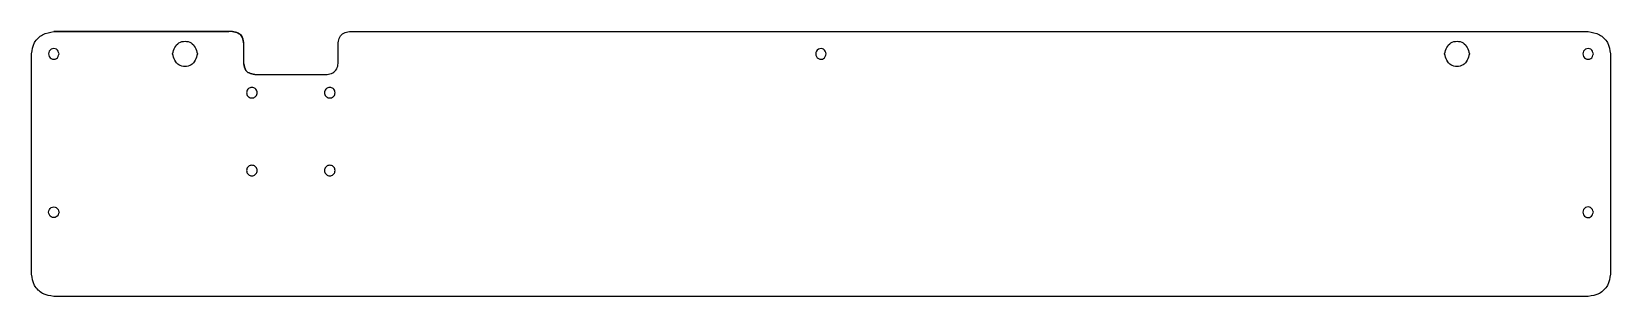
# Model space of a CAD drawing. Header units: millimetres. Extents: x 96 to 380, y 166 to 214.
import ezdxf

# ---------------------------------------------------------------- set-up
doc = ezdxf.new("R2010")
doc.units = ezdxf.units.MM
doc.layers.add('Layer_1', color=7, linetype='CONTINUOUS')

msp = doc.modelspace()

# ---------------------------------------------------------------- linework, layer by layer
at = {"layer": 'Layer_1', "color": 1}
for p, q in [((132.40541, 213.501149), (100.29672, 213.486719)), ((100.29672, 213.486719), (131.72116, 213.486719)), ((153.405668, 213.50146), (154.37637, 213.48696)), ((154.37637, 213.48696), (376.04678, 213.48696)), ((134.405735, 211.51369), (134.405735, 207.74229)), ((151.405743, 207.774137), (151.405743, 211.50129)), ((136.40608, 205.778899), (149.40464, 205.778899)), ((136.84254, 202.502198), (136.84254, 202.502198)), ((150.84254, 202.502198), (150.84254, 202.502198)), ((136.84254, 188.5022), (136.84254, 188.5022)), ((150.84254, 188.5022), (150.84254, 188.5022))]:
    msp.add_line(p, q, dxfattribs=at)
at = {"layer": 'Layer_1', "color": 5}
for p, q in [((96.296736, 173.86225), (96.296736, 209.486216)), ((101.24662, 209.486636), (101.24662, 209.486636)), ((126.12162, 209.486636), (126.12162, 209.486636)), ((239.12162, 209.486636), (239.12162, 209.486636)), ((354.72162, 209.486636), (354.72162, 209.486636)), ((376.99662, 209.486636), (376.99662, 209.486636)), ((380.04649, 209.486216), (380.04649, 173.86272)), ((101.23584, 181.00354), (101.23584, 181.00354)), ((376.98584, 181.00354), (376.98584, 181.00354)), ((96.296606, 169.85888), (96.296736, 173.86225)), ((380.04649, 173.86272), (380.04662, 169.86188)), ((376.04662, 165.86186), (100.29662, 165.85886))]:
    msp.add_line(p, q, dxfattribs=at)
for points, knots in [([(96.296606, 209.486636), (96.406627, 210.187541), (96.623406, 211.568562), (98.214693, 213.159843), (99.595715, 213.376617), (100.29662, 213.486636)], [0, 0, 0, 0, 2.091441, 4.120851, 6.212292, 6.212292, 6.212292, 6.212292]), ([(376.04662, 213.486636), (376.747523, 213.376615), (378.128542, 213.159837), (379.719821, 211.568557), (379.936599, 210.187539), (380.04662, 209.486636)], [0, 0, 0, 0, 2.091437, 4.120842, 6.212278, 6.212278, 6.212278, 6.212278]), ([(101.24662, 209.486636), (101.133299, 209.146599), (100.913938, 208.488369), (99.713844, 208.488369), (99.156893, 209.486636), (99.713844, 210.484903), (100.913938, 210.484903), (101.133299, 209.826673), (101.24662, 209.486636)], [0, 0, 0, 0, 0.977623, 1.892445, 2.870068, 3.847691, 4.762512, 5.740135, 5.740135, 5.740135, 5.740135]), ([(121.62162, 209.486636), (121.880914, 210.291238), (122.382887, 211.84888), (125.36384, 211.84959), (125.863579, 210.291273), (126.12162, 209.486636)], [0, 0, 0, 0, 2.314906, 4.481468, 6.794515, 6.794515, 6.794515, 6.794515]), ([(239.12162, 209.486636), (239.0083, 209.146602), (238.78894, 208.488376), (237.588856, 208.488376), (237.031909, 209.486636), (237.588856, 210.484896), (238.78894, 210.484896), (239.0083, 209.82667), (239.12162, 209.486636)], [0, 0, 0, 0, 0.977616, 1.892431, 2.870047, 3.847663, 4.762478, 5.740094, 5.740094, 5.740094, 5.740094]), ([(350.22162, 209.486636), (350.480914, 210.291238), (350.982887, 211.84888), (353.96384, 211.84959), (354.463579, 210.291273), (354.72162, 209.486636)], [0, 0, 0, 0, 2.314906, 4.481468, 6.794515, 6.794515, 6.794515, 6.794515]), ([(376.99662, 209.486636), (376.8833, 209.146602), (376.66394, 208.488376), (375.463856, 208.488376), (374.906909, 209.486636), (375.463856, 210.484896), (376.66394, 210.484896), (376.8833, 209.82667), (376.99662, 209.486636)], [0, 0, 0, 0, 0.977616, 1.892431, 2.870047, 3.847663, 4.762478, 5.740094, 5.740094, 5.740094, 5.740094]), ([(126.12162, 209.486636), (125.862326, 208.682034), (125.360353, 207.124392), (122.3794, 207.123682), (121.879661, 208.681999), (121.62162, 209.486636)], [0, 0, 0, 0, 2.314906, 4.481468, 6.794515, 6.794515, 6.794515, 6.794515]), ([(354.72162, 209.486636), (354.462326, 208.682034), (353.960353, 207.124392), (350.9794, 207.123682), (350.479661, 208.681999), (350.22162, 209.486636)], [0, 0, 0, 0, 2.314906, 4.481468, 6.794515, 6.794515, 6.794515, 6.794515]), ([(99.335845, 181.00354), (99.445457, 181.342721), (99.657636, 181.999279), (100.914062, 181.999281), (101.126232, 181.342721), (101.23584, 181.00354)], [0, 0, 0, 0, 0.976143, 1.889537, 2.865673, 2.865673, 2.865673, 2.865673]), ([(376.98584, 181.00354), (376.872521, 180.663504), (376.653162, 180.005278), (375.453074, 180.005278), (374.896129, 181.00354), (375.453074, 182.001802), (376.653162, 182.001802), (376.872521, 181.343576), (376.98584, 181.00354)], [0, 0, 0, 0, 0.977618, 1.892433, 2.870052, 3.84767, 4.762485, 5.740103, 5.740103, 5.740103, 5.740103]), ([(101.23584, 181.00354), (101.126258, 180.664361), (100.914127, 180.007776), (99.657668, 180.007798), (99.445467, 180.664362), (99.335845, 181.00354)], [0, 0, 0, 0, 0.976098, 1.889539, 2.865696, 2.865696, 2.865696, 2.865696]), ([(100.29662, 165.85886), (99.595712, 165.968879), (98.214686, 166.185654), (96.623398, 167.776946), (96.406625, 169.157973), (96.296606, 169.85888)], [0, 0, 0, 0, 2.091448, 4.120864, 6.212311, 6.212311, 6.212311, 6.212311]), ([(380.04662, 169.86188), (379.936602, 169.160973), (379.71983, 167.77995), (378.128549, 166.18866), (376.747526, 165.971881), (376.04662, 165.86186)], [0, 0, 0, 0, 2.091444, 4.120855, 6.212299, 6.212299, 6.212299, 6.212299])]:
    msp.add_open_spline(points, degree=3, knots=knots, dxfattribs=at)
at = {"layer": 'Layer_1', "color": 1}
for points, knots in [([(132.40541, 213.501148), (132.757978, 213.432661), (133.452657, 213.297717), (134.217443, 212.698656), (134.500808, 210.893366), (134.217443, 212.698657), (133.452657, 213.297718), (132.757978, 213.432662), (132.40541, 213.501149)], [0, 0, 0, 0, 1.045721, 2.060429, 3.106148, 4.151869, 5.166577, 6.212298, 6.212298, 6.212298, 6.212298]), ([(151.405669, 211.50145), (151.460678, 211.851902), (151.569064, 212.542414), (152.364704, 213.338059), (153.055215, 213.446449), (153.405668, 213.50146)], [0, 0, 0, 0, 1.04572, 2.060426, 3.106147, 3.106147, 3.106147, 3.106147]), ([(136.40608, 205.7789), (136.053512, 205.847387), (135.358833, 205.982331), (134.594047, 206.581392), (134.310682, 208.386682), (134.594047, 206.581391), (135.358833, 205.98233), (136.053512, 205.847386), (136.40608, 205.778899)], [0, 0, 0, 0, 1.045721, 2.060429, 3.106148, 4.151869, 5.166577, 6.212298, 6.212298, 6.212298, 6.212298]), ([(149.40464, 205.7789), (149.755092, 205.833911), (150.445604, 205.942302), (151.241246, 206.737945), (151.349631, 207.428457), (151.40464, 207.77891)], [0, 0, 0, 0, 1.045721, 2.060429, 3.106148, 3.106148, 3.106148, 3.106148]), ([(149.40464, 205.778899), (149.755092, 205.83391), (150.445604, 205.942301), (151.241246, 206.737944), (151.349631, 207.428456), (151.40464, 207.778909)], [0, 0, 0, 0, 1.045721, 2.060429, 3.106148, 3.106148, 3.106148, 3.106148]), ([(136.84254, 202.502198), (136.831189, 202.391129), (136.808651, 202.170581), (136.633787, 201.879123), (136.377758, 201.662432), (136.060714, 201.547506), (135.724294, 201.547506), (135.407693, 201.662432), (135.149891, 201.879123), (134.981615, 202.170581), (134.922862, 202.502198), (134.981615, 202.833815), (135.149891, 203.125273), (135.407693, 203.341964), (135.724294, 203.45689), (136.060714, 203.45689), (136.377758, 203.341964), (136.633787, 203.125273), (136.808651, 202.833815), (136.831189, 202.613267), (136.84254, 202.502198)], [0, 0, 0, 0, 0.331516, 0.658287, 0.989803, 1.321319, 1.648091, 1.979606, 2.311122, 2.637894, 2.96941, 3.300926, 3.627697, 3.959213, 4.290729, 4.6175, 4.949016, 5.280532, 5.607303, 5.938819, 5.938819, 5.938819, 5.938819]), ([(150.84254, 202.502198), (150.831189, 202.391129), (150.808651, 202.170581), (150.633787, 201.879123), (150.377758, 201.662432), (150.060714, 201.547506), (149.724294, 201.547506), (149.407693, 201.662432), (149.149891, 201.879123), (148.981615, 202.170581), (148.922862, 202.502198), (148.981615, 202.833815), (149.149891, 203.125273), (149.407693, 203.341964), (149.724294, 203.45689), (150.060714, 203.45689), (150.377758, 203.341964), (150.633787, 203.125273), (150.808651, 202.833815), (150.831189, 202.613267), (150.84254, 202.502198)], [0, 0, 0, 0, 0.331516, 0.658287, 0.989803, 1.321319, 1.648091, 1.979606, 2.311122, 2.637894, 2.96941, 3.300926, 3.627697, 3.959213, 4.290729, 4.6175, 4.949016, 5.280532, 5.607303, 5.938819, 5.938819, 5.938819, 5.938819]), ([(136.84254, 188.5022), (136.831189, 188.391131), (136.808651, 188.170583), (136.633787, 187.879125), (136.377758, 187.662434), (136.060714, 187.547508), (135.724294, 187.547508), (135.407693, 187.662434), (135.149891, 187.879125), (134.981615, 188.170583), (134.922862, 188.5022), (134.981615, 188.833817), (135.149891, 189.125275), (135.407693, 189.341966), (135.724294, 189.456892), (136.060714, 189.456892), (136.377758, 189.341966), (136.633787, 189.125275), (136.808651, 188.833817), (136.831189, 188.613269), (136.84254, 188.5022)], [0, 0, 0, 0, 0.331516, 0.658287, 0.989803, 1.321319, 1.648091, 1.979606, 2.311122, 2.637894, 2.96941, 3.300926, 3.627697, 3.959213, 4.290729, 4.6175, 4.949016, 5.280532, 5.607303, 5.938819, 5.938819, 5.938819, 5.938819]), ([(150.84254, 188.5022), (150.831189, 188.391131), (150.808651, 188.170583), (150.633787, 187.879125), (150.377758, 187.662434), (150.060714, 187.547508), (149.724294, 187.547508), (149.407693, 187.662434), (149.149891, 187.879125), (148.981615, 188.170583), (148.922862, 188.5022), (148.981615, 188.833817), (149.149891, 189.125275), (149.407693, 189.341966), (149.724294, 189.456892), (150.060714, 189.456892), (150.377758, 189.341966), (150.633787, 189.125275), (150.808651, 188.833817), (150.831189, 188.613269), (150.84254, 188.5022)], [0, 0, 0, 0, 0.331516, 0.658287, 0.989803, 1.321319, 1.648091, 1.979606, 2.311122, 2.637894, 2.96941, 3.300926, 3.627697, 3.959213, 4.290729, 4.6175, 4.949016, 5.280532, 5.607303, 5.938819, 5.938819, 5.938819, 5.938819])]:
    msp.add_open_spline(points, degree=3, knots=knots, dxfattribs=at)

doc.saveas('drawing.dxf')
